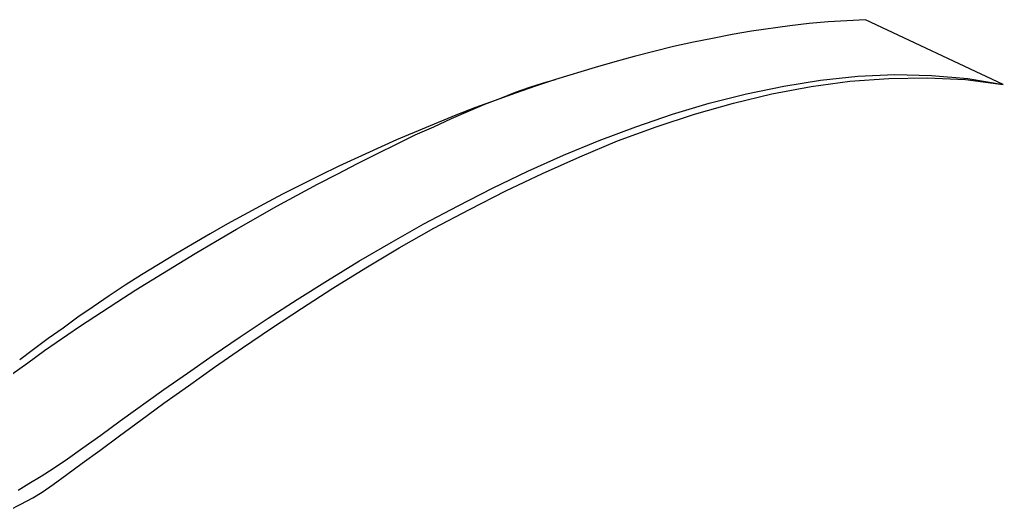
# Model space of a CAD drawing. Extents: x 0 to 30, y 0 to 7.3.
# Drawn here: x 17.63 to 30.04, y 0.77 to 6.95 of the extents above; entities that cross this region are included whole.
import ezdxf

# ---------------------------------------------------------------- set-up
doc = ezdxf.new("R2010")
doc.units = 0
doc.layers.add('CK_LEVEL_1', color=7, linetype='CONTINUOUS')

msp = doc.modelspace()

# ---------------------------------------------------------------- linework, layer by layer
at = {"layer": 'CK_LEVEL_1', "color": 2, "linetype": 'CONTINUOUS'}
for p, q in [((28.300114, 6.95394), (27.829597, 6.926263)), ((30.036869, 6.137458), (28.300114, 6.95394)), ((27.345243, 6.877827), (26.860889, 6.808634)), ((27.587421, 6.905505), (27.345245, 6.877827)), ((27.829597, 6.926263), (27.587421, 6.905505)), ((26.369617, 6.718683), (26.127441, 6.670247)), ((26.618713, 6.767118), (26.369617, 6.718683)), ((26.860889, 6.808634), (26.618713, 6.767118)), ((25.878344, 6.614892), (25.38015, 6.490344)), ((26.127439, 6.670247), (25.878344, 6.614892)), ((25.380152, 6.490344), (25.137976, 6.421151)), ((24.888878, 6.351957), (24.390686, 6.199732)), ((25.137974, 6.421151), (24.888876, 6.351957)), ((27.732727, 6.192812), (28.203241, 6.241248)), ((28.099453, 6.178974), (28.590727, 6.21357)), ((28.203243, 6.241248), (28.66684, 6.262006)), ((28.590727, 6.21357), (29.075081, 6.22049)), ((28.66684, 6.262006), (29.130436, 6.248167)), ((29.075081, 6.22049), (29.559435, 6.199732)), ((29.130436, 6.248167), (29.587112, 6.21357)), ((29.587112, 6.21357), (30.036869, 6.137458)), ((24.134668, 6.1167), (23.885572, 6.026748)), ((23.885572, 6.040587), (24.065475, 6.102861)), ((24.065475, 6.102861), (24.238459, 6.158216)), ((24.390684, 6.199732), (24.134668, 6.1167)), ((24.238459, 6.158216), (24.390684, 6.199732)), ((26.798616, 6.019829), (27.269133, 6.1167)), ((27.116905, 6.019829), (27.615099, 6.10978)), ((27.269133, 6.1167), (27.732729, 6.192812)), ((27.615099, 6.10978), (28.099453, 6.178974)), ((29.559435, 6.199732), (30.036869, 6.137458)), ((23.498089, 5.888361), (23.69875, 5.964474)), ((23.885572, 6.026748), (23.629557, 5.936797)), ((23.69875, 5.964474), (23.885572, 6.040587)), ((26.3281, 5.9022), (26.798615, 6.019829)), ((26.632551, 5.9022), (27.116905, 6.019829)), ((23.380461, 5.846845), (23.131363, 5.749974)), ((23.290508, 5.79841), (23.498089, 5.888361)), ((23.629557, 5.936797), (23.380461, 5.846845)), ((25.864506, 5.763813), (26.328102, 5.9022)), ((26.141279, 5.763813), (26.632553, 5.9022)), ((23.131365, 5.749974), (22.384075, 5.438604)), ((22.854589, 5.604668), (23.076008, 5.708458)), ((23.07601, 5.708458), (23.29051, 5.79841)), ((25.400909, 5.604668), (25.864506, 5.763813)), ((25.656925, 5.604668), (26.141279, 5.763813)), ((22.619333, 5.500878), (22.854589, 5.604668)), ((24.937313, 5.431685), (25.400909, 5.604668)), ((25.172571, 5.424765), (25.656925, 5.604668)), ((22.384075, 5.383249), (22.619333, 5.500878)), ((22.384075, 5.438604), (21.657543, 5.106476)), ((22.141897, 5.26562), (22.384073, 5.383249)), ((24.487556, 5.244862), (24.937313, 5.431685)), ((24.695135, 5.224104), (25.172569, 5.424765)), ((21.892801, 5.141072), (22.141897, 5.26562)), ((24.037798, 5.044201), (24.487556, 5.244862)), ((24.224621, 5.016524), (24.695137, 5.224104)), ((21.657543, 5.106476), (21.415367, 4.988847)), ((21.643705, 5.009605), (21.892803, 5.141072)), ((21.415367, 4.988847), (20.944853, 4.753589)), ((21.38769, 4.878137), (21.643705, 5.009605)), ((23.594959, 4.829702), (24.037798, 5.044201)), ((23.761024, 4.795105), (24.224621, 5.016524)), ((20.875658, 4.601364), (21.38769, 4.878137)), ((20.944853, 4.753589), (20.709595, 4.629041)), ((23.159042, 4.608283), (23.594961, 4.829702)), ((23.304348, 4.559847), (23.761024, 4.795105)), ((20.709595, 4.629041), (20.252918, 4.379945)), ((20.363626, 4.310751), (20.875658, 4.601364)), ((22.730042, 4.379945), (23.159042, 4.608283)), ((22.854589, 4.32459), (23.304348, 4.559847)), ((20.252916, 4.379945), (20.031498, 4.255396)), ((22.314882, 4.144687), (22.730042, 4.379945)), ((20.031498, 4.255396), (19.81008, 4.123929)), ((20.100693, 4.158526), (20.363628, 4.310751)), ((22.418673, 4.075493), (22.854591, 4.32459)), ((19.81008, 4.123929), (19.595581, 3.999381)), ((19.844675, 4.0063), (20.100691, 4.158526)), ((21.906639, 3.909429), (22.31488, 4.144687)), ((19.097387, 3.549623), (19.844677, 4.0063)), ((19.595579, 3.999381), (19.16658, 3.736446)), ((21.996592, 3.826397), (22.418671, 4.075493)), ((21.512238, 3.667252), (21.906639, 3.909429)), ((19.16658, 3.736446), (18.959, 3.604978)), ((21.58143, 3.570381), (21.996592, 3.826397)), ((18.959, 3.604978), (18.758339, 3.473511)), ((21.131674, 3.425075), (21.512238, 3.667252)), ((18.855209, 3.390478), (19.097385, 3.549623)), ((21.187029, 3.314366), (21.58143, 3.570381)), ((18.384695, 3.086027), (18.855209, 3.390478)), ((18.758339, 3.473511), (18.557678, 3.335124)), ((20.76495, 3.189817), (21.131676, 3.425075)), ((18.557678, 3.335124), (18.363937, 3.203656)), ((20.806465, 3.065269), (21.187029, 3.314366)), ((18.363937, 3.203656), (18.177114, 3.065269)), ((20.412062, 2.95456), (20.764948, 3.189817)), ((17.941856, 2.781576), (18.384695, 3.086027)), ((18.177114, 3.065269), (17.990292, 2.933802)), ((20.439739, 2.816173), (20.806465, 3.065269)), ((17.990292, 2.933802), (17.803469, 2.795415)), ((20.073013, 2.726221), (20.412062, 2.95456)), ((17.803471, 2.795415), (17.630487, 2.663947)), ((17.734276, 2.629351), (17.941856, 2.781576)), ((20.086853, 2.573996), (20.439739, 2.816173)), ((17.533615, 2.484044), (17.734276, 2.629351)), ((19.747805, 2.497883), (20.073013, 2.726221)), ((19.450274, 2.290303), (19.747805, 2.497883)), ((19.761644, 2.338738), (20.086853, 2.573996)), ((18.896727, 1.8959), (19.450275, 2.290303)), ((19.450274, 2.117319), (19.761644, 2.338738)), ((19.15966, 1.90282), (19.450274, 2.117319)), ((18.654549, 1.715997), (18.896725, 1.8959)), ((18.889807, 1.709078), (19.15966, 1.90282)), ((18.42621, 1.556852), (18.654549, 1.715997)), ((18.640711, 1.522256), (18.889809, 1.709078)), ((18.23247, 1.418466), (18.426212, 1.556852)), ((18.419291, 1.363111), (18.640709, 1.522256)), ((18.052567, 1.293917), (18.23247, 1.418466)), ((17.900341, 1.197047), (18.052567, 1.293917)), ((18.22555, 1.217805), (18.419291, 1.363111)), ((17.748116, 1.107095), (17.900341, 1.197047)), ((18.052567, 1.093256), (18.22555, 1.217805)), ((17.609728, 1.024063), (17.748116, 1.107095)), ((17.796551, 0.927192), (17.914179, 0.996386)), ((17.914179, 0.996386), (18.052567, 1.093256)), ((17.644325, 0.84416), (17.796551, 0.927192)), ((17.49902, 0.768047), (17.644325, 0.84416))]:
    msp.add_line(p, q, dxfattribs=at)

doc.saveas('drawing.dxf')
